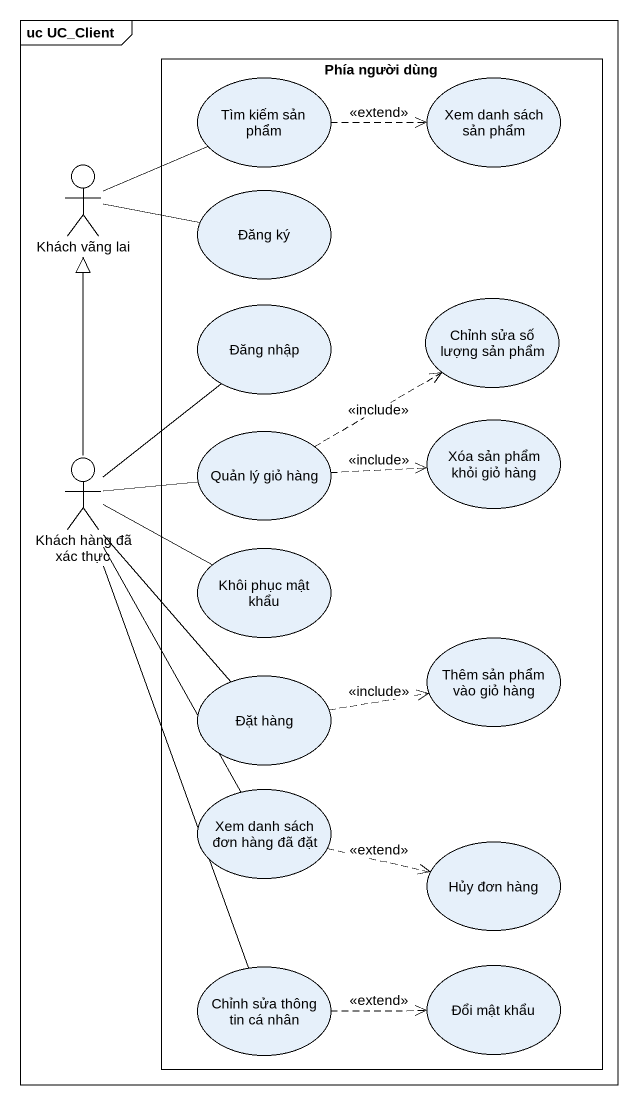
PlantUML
@startuml
mainframe uc UC_Client
rectangle "Phía người dùng" as Phía_người_dùng {
  usecase "Tìm kiếm sản phẩm" as Tìm_kiếm_sản_phẩm
  usecase "Xem danh sách sản phẩm" as Xem_danh_sách_sản_phẩm
  usecase "Đăng ký" as Đăng_ký
  usecase "Đăng nhập" as Đăng_nhập
  usecase "Chỉnh sửa số lượng sản phẩm" as Chỉnh_sửa_số_lượng_sản_phẩm
  usecase "Xóa sản phẩm khỏi giỏ hàng" as Xóa_sản_phẩm_khỏi_giỏ_hàng
  usecase "Quản lý giỏ hàng" as Quản_lý_giỏ_hàng
  usecase "Khôi phục mật khẩu" as Khôi_phục_mật_khẩu
  usecase "Thêm sản phẩm vào giỏ hàng" as Thêm_sản_phẩm_vào_giỏ_hàng
  usecase "Đặt hàng" as Đặt_hàng
  usecase "Xem danh sách đơn hàng đã đặt" as Xem_danh_sách_đơn_hàng_đã
  usecase "Hủy đơn hàng" as Hủy_đơn_hàng
  usecase "Chỉnh sửa thông tin cá nhân" as Chỉnh_sửa_thông_tin_cá_nhân
  usecase "Đổi mật khẩu" as Đổi_mật_khẩu
}
actor "Khách vãng lai" as Khách_vãng_lai
actor "Khách hàng đã xác thực" as Khách_hàng_đã_xác_thực
Tìm_kiếm_sản_phẩm .right.> Xem_danh_sách_sản_phẩm : <<extend>>
Khách_vãng_lai -right- Tìm_kiếm_sản_phẩm
Khách_vãng_lai -right- Đăng_ký
Khách_hàng_đã_xác_thực -up-|> Khách_vãng_lai
Khách_hàng_đã_xác_thực -up- Đăng_nhập
Khách_hàng_đã_xác_thực -right- Quản_lý_giỏ_hàng
Khách_hàng_đã_xác_thực -right- Khôi_phục_mật_khẩu
Khách_hàng_đã_xác_thực -- Đặt_hàng
Khách_hàng_đã_xác_thực -- Xem_danh_sách_đơn_hàng_đã
Khách_hàng_đã_xác_thực -- Chỉnh_sửa_thông_tin_cá_nhân
Quản_lý_giỏ_hàng .right.> Chỉnh_sửa_số_lượng_sản_phẩm : <<include>>
Quản_lý_giỏ_hàng .right.> Xóa_sản_phẩm_khỏi_giỏ_hàng : <<include>>
Đặt_hàng .right.> Thêm_sản_phẩm_vào_giỏ_hàng : <<include>>
Xem_danh_sách_đơn_hàng_đã .right.> Hủy_đơn_hàng : <<extend>>
Chỉnh_sửa_thông_tin_cá_nhân .right.> Đổi_mật_khẩu : <<extend>>
@enduml
